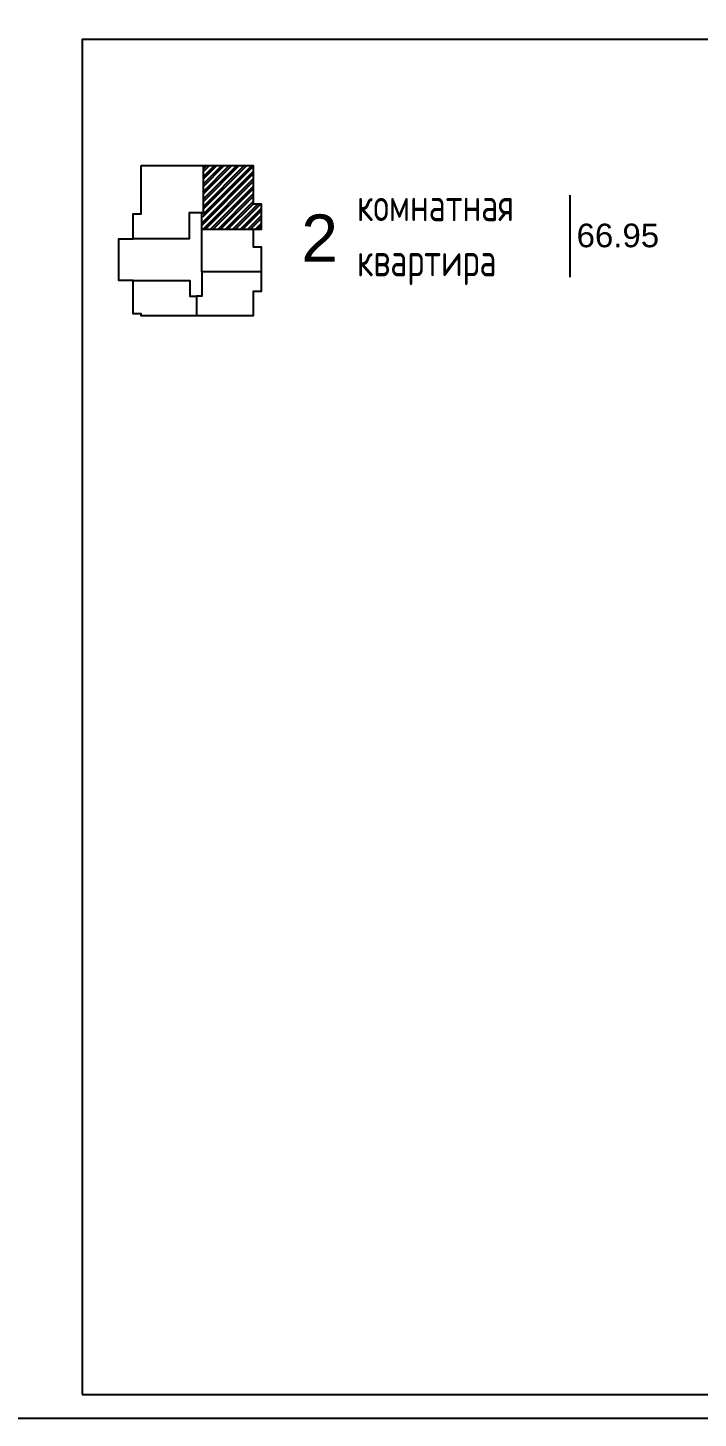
# Model space of a CAD drawing. Header units: millimetres. Extents: x -7516 to 14738, y -3327 to 3625.
# Drawn here: x 3608 to 3750, y 2436.8 to 2731.3 of the extents above; entities that cross this region are included whole.
import ezdxf

# ---------------------------------------------------------------- set-up
doc = ezdxf.new("R2010")
doc.units = ezdxf.units.MM
doc.header["$LTSCALE"] = 1.5
doc.layers.add('МЕБЕЛЬ ОСНОВ', color=7, linetype='Continuous')
doc.layers.add('Основные тонкие', color=7, linetype='Continuous')
doc.styles.add('ARIAL', font='arial.ttf')
doc.styles.add('СГЕНЕРИР_СТИЛЬ_1', font='txt.shx', dxfattribs={"width": 0.7})

msp = doc.modelspace()

# ---------------------------------------------------------------- hatches: boundary and pattern name
at = {"layer": 'МЕБЕЛЬ ОСНОВ', "ltscale": 1.5, "true_color": 0x636466}
h = msp.add_hatch(dxfattribs=at)
h.set_pattern_fill('ANSI32', color=251, scale=0.117607)
h.set_pattern_definition([(45, (-1006.5084, -343.9297), (-0.79210748, 0.79210748), []), (45, (-1005.9804, -343.9297), (-0.79210748, 0.79210748), [])])
h.paths.add_polyline_path([(3645.13, 2692.11), (3644.85, 2688.55), (3655.75, 2688.55), (3657.43, 2688.55), (3657.43, 2693.99), (3655.75, 2693.99), (3655.75, 2702.1), (3645.13, 2702.1)])

# ---------------------------------------------------------------- linework, layer by layer
at = {"color": 18, "true_color": 0x000000}
msp.add_lwpolyline([(3599.48, 2436.78), (4019.98, 2436.78), (4019.98, 2733.78), (3599.48, 2733.78)], close=True, dxfattribs=at)
at = {"layer": 'МЕБЕЛЬ ОСНОВ', "ltscale": 1.5}
for points in [[(3631.99, 2702.1), (3655.75, 2702.1), (3655.75, 2694.06), (3655.75, 2693.99), (3657.43, 2693.99), (3657.43, 2688.55), (3655.75, 2688.55), (3655.75, 2684.91), (3657.43, 2684.91), (3657.43, 2675.41), (3655.75, 2675.41), (3655.75, 2670.24), (3631.99, 2670.24), (3631.99, 2670.66), (3630.32, 2670.66), (3630.32, 2677.79), (3627.24, 2677.79), (3627.24, 2686.59), (3630.32, 2686.59), (3630.32, 2691.9), (3631.99, 2691.9), (3631.99, 2702.1)], [(3645.13, 2702.1), (3645.13, 2692.11), (3642.19, 2692.11), (3642.19, 2686.59), (3630.32, 2686.59)], [(3722.77, 2695.82), (3722.77, 2678.47)], [(3655.75, 2688.55), (3644.85, 2688.55), (3644.85, 2692.11)], [(3657.43, 2679.6), (3644.85, 2679.6), (3644.85, 2688.55)], [(3630.32, 2677.79), (3642.33, 2677.79), (3642.33, 2674.43), (3643.75, 2674.43)], [(3644.85, 2679.6), (3644.85, 2674.43), (3643.75, 2674.43), (3643.75, 2670.24)]]:
    msp.add_lwpolyline(points, dxfattribs=at)
at = {"layer": 'Основные тонкие'}
msp.add_lwpolyline([(3619.48, 2441.78), (4014.98, 2441.78), (4014.98, 2728.78), (3619.48, 2728.78)], close=True, dxfattribs=at)

# ---------------------------------------------------------------- texts
at = {"layer": 'МЕБЕЛЬ ОСНОВ', "ltscale": 1.5, "attachment_point": 1}
for s, width, insert, char_height, style in [('\\pxqj;комнатная\\Pквартира', 27.9945, (3677.7, 2697.32), 7, 'СГЕНЕРИР_СТИЛЬ_1'), ('\\pxqr;2', 15.1598, (3658.53, 2691.74), 10, 'ARIAL'), ('\\pxqr;66.95', 15.1598, (3726.55, 2689.8), 5, 'ARIAL')]:
    msp.add_mtext_dynamic_manual_height_columns(s, width=width, gutter_width=12.5, heights=[0], dxfattribs=dict(at, insert=insert, char_height=char_height, style=style))

doc.saveas('drawing.dxf')
